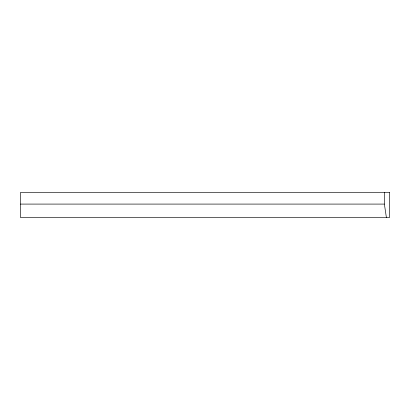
<?xml version="1.0" encoding="UTF-8"?>
<svg xmlns="http://www.w3.org/2000/svg" width="410" height="410" viewBox="0 0 410 410"><rect width="100%" height="100%" fill="white"/><g stroke="black" fill="none" stroke-linecap="round" stroke-linejoin="round"><path stroke-width="0.61" d="M386.399 217.556L384.375 204.088L384.38 192.444M20.5 204.088L384.375 204.088M389.5 192.444L20.5 192.444L20.5 217.556L389.5 217.556L389.5 192.444"/></g></svg>
